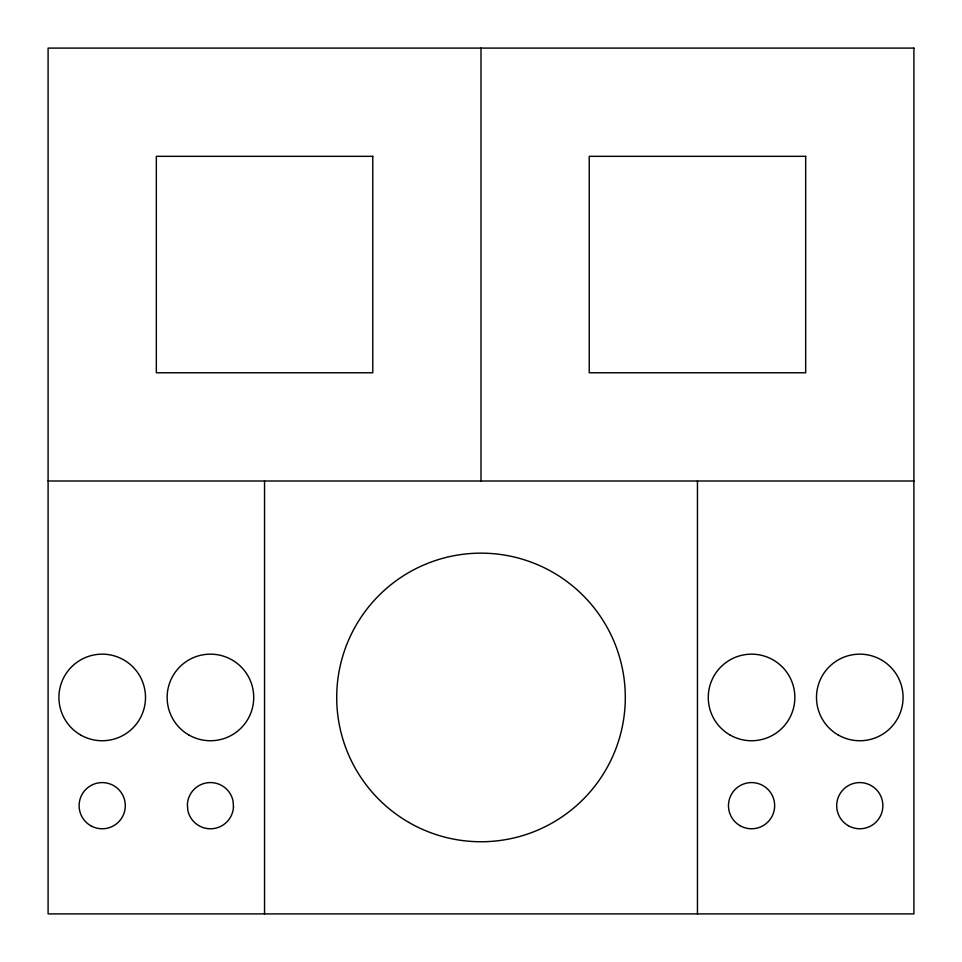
<?xml version="1.0" encoding="UTF-8"?>
<svg xmlns="http://www.w3.org/2000/svg" width="962" height="962" viewBox="0 0 962 962"><rect width="100%" height="100%" fill="white"/><g stroke="black" fill="none" stroke-linecap="round" stroke-linejoin="round"><path stroke-width="1.44" d="M48.1 481L913.9 481M697.45 481L697.45 913.9M481 48.1L481 481M264.55 481L264.55 913.9M913.9 48.1L48.1 48.1L48.1 913.9L913.9 913.9L913.9 48.1M372.775 156.325L156.325 156.325L156.325 372.775L372.775 372.775L372.775 156.325M805.675 156.325L589.225 156.325L589.225 372.775L805.675 372.775L805.675 156.325M233.489 807.058L233.057 801.045A23.088 23.088 0 0 0 187.386 804.292L187.818 810.305A23.088 23.088 0 0 0 233.489 807.058M408.85 822.414A144.3 144.3 0 0 0 625.3 697.45A144.3 144.3 0 0 0 408.85 572.486A144.3 144.3 0 0 0 408.85 822.414M740.018 825.673A23.088 23.088 0 0 0 774.65 805.675A23.088 23.088 0 0 0 740.018 785.677A23.088 23.088 0 0 0 740.018 825.673M729.917 734.944A43.29 43.29 0 0 0 794.852 697.45A43.29 43.29 0 0 0 729.917 659.956A43.29 43.29 0 0 0 729.917 734.944M848.243 825.673A23.088 23.088 0 0 0 882.875 805.675A23.088 23.088 0 0 0 848.243 785.677A23.088 23.088 0 0 0 848.243 825.673M838.142 734.944A43.29 43.29 0 0 0 903.077 697.45A43.29 43.29 0 0 0 838.142 659.956A43.29 43.29 0 0 0 838.142 734.944M188.792 734.944A43.29 43.29 0 0 0 253.727 697.45A43.29 43.29 0 0 0 188.792 659.956A43.29 43.29 0 0 0 188.792 734.944M90.668 825.673A23.088 23.088 0 0 0 125.3 805.675A23.088 23.088 0 0 0 90.668 785.677A23.088 23.088 0 0 0 90.668 825.673M80.567 734.944A43.29 43.29 0 0 0 145.502 697.45A43.29 43.29 0 0 0 80.567 659.956A43.29 43.29 0 0 0 80.567 734.944"/></g></svg>
